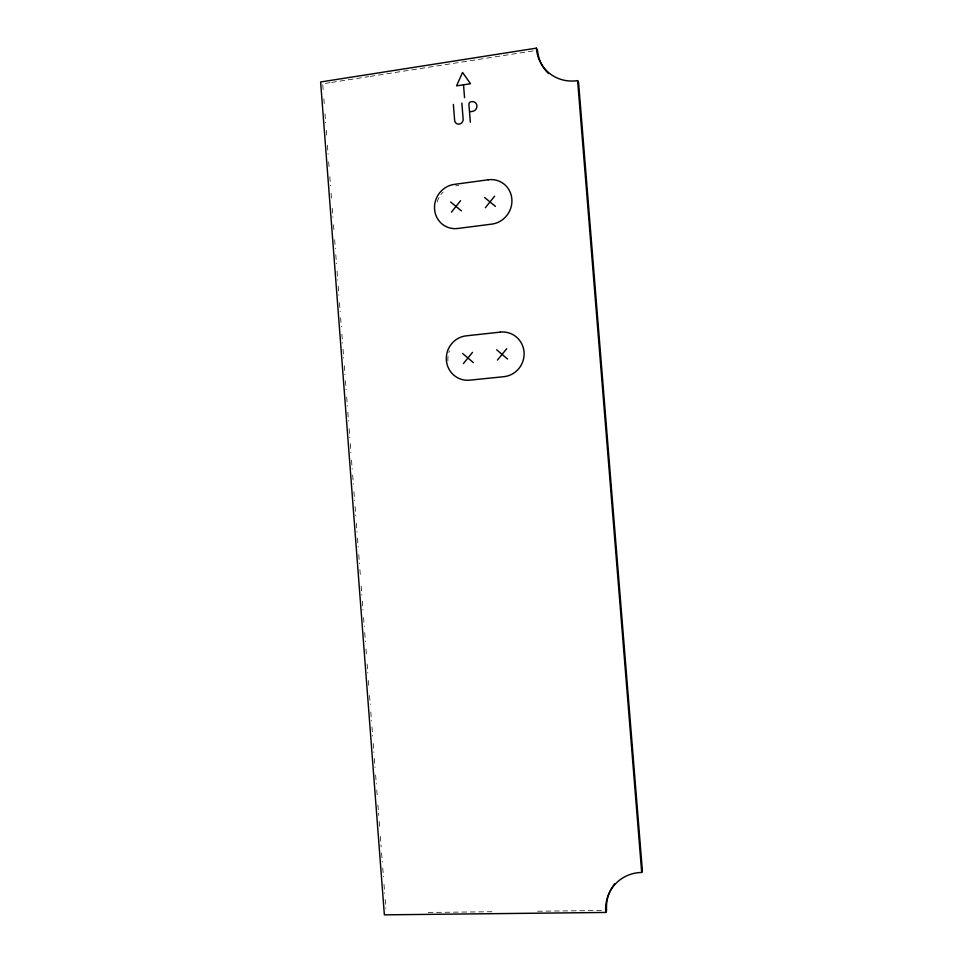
<?xml version="1.0" encoding="UTF-8"?>
<svg xmlns="http://www.w3.org/2000/svg" width="963" height="963" viewBox="0 0 963 963"><rect width="100%" height="100%" fill="white"/><g stroke="black" fill="none" stroke-linecap="round" stroke-linejoin="round"><path stroke-width="0.72" stroke-dasharray="4.82 3.61" d="M330.116 82.662L322.701 83.817L323.279 91.316M331.597 82.421L368.636 76.631M370.117 76.402L537.523 50.22M455.788 185.799L458.725 185.402M428.174 912.455L494.139 911.72M537.631 911.227L603.596 910.492M323.857 98.804L324.423 106.303M325 113.803L325.687 122.795M326.264 130.294L326.842 137.793M327.408 145.281L328.106 154.285M328.672 161.784L329.25 169.271M329.828 176.771L330.514 185.763M331.079 193.262L331.657 200.761M332.235 208.261L332.921 217.253M333.499 224.752L334.065 232.239M334.643 239.739L335.329 248.731M335.786 254.738L336.484 263.73M337.05 271.229L337.748 280.221M338.206 286.216L338.892 295.22M339.47 302.707L340.156 311.711M340.613 317.706L341.299 326.698M341.877 334.197L342.563 343.189M343.021 349.184L343.719 358.188M344.285 365.675L344.971 374.679M345.44 380.674L346.126 389.666M346.692 397.165L347.39 406.157M347.848 412.152L348.534 421.156M349.112 428.655L349.798 437.647M350.255 443.642L350.941 452.634M351.519 460.133L352.205 469.125M352.663 475.132L353.361 484.124M353.927 491.624L354.625 500.616M355.082 506.61L355.768 515.614M356.346 523.102L357.032 532.106M357.49 538.1L358.176 547.092M358.754 554.592L359.44 563.584M359.897 569.578L360.475 577.078M361.161 586.07L361.847 595.074M362.305 601.068L363.003 610.061M363.569 617.56L364.267 626.552M364.724 632.547L365.41 641.551M365.988 649.05L366.554 656.537M367.132 664.037L367.818 673.029M368.396 680.528L368.973 688.027M369.539 695.527L370.237 704.519M370.803 712.018L371.489 721.01M371.959 727.005L372.645 735.997M373.211 743.496L373.909 752.5M374.366 758.495L375.052 767.487M375.63 774.986L376.316 783.978M376.774 789.973L377.352 797.472M377.917 804.972L378.724 815.468M379.181 821.463L379.759 828.962M380.337 836.45L381.131 846.946M381.601 852.941L382.287 861.945M382.744 867.94L383.43 876.932M384.008 884.431L384.694 893.423M385.152 899.43L385.85 908.422M447.939 360.884A22.257 21.499 -70.2 0 1 449.384 350.917M437.13 201.965A22.414 21.198 -60.8 0 1 443.136 192.082"/><path stroke-width="1.44" d="M641.707 872.466L642.381 870.66L578.582 82.565L577.607 80.627A40.133 37.22 -49 0 1 536.367 48.15L320.619 81.975L384.369 914.85L605.751 912.455A40.928 38.147 45.6 0 1 641.707 872.466L577.607 80.627M605.751 912.455L606.594 910.468A40.735 37.978 45.5 0 1 614.779 883.721M451.442 212.161L460.567 200.677M485.388 207.719L494.621 196.163M463.347 363.641L472.52 352.362M497.45 360.066L506.731 348.714M463.034 84.876L456.546 85.863L462.553 72.454L470.51 83.733L463.528 84.792L464.539 97.624M469.992 111.732L472.544 111.359A5.008 4.671 -56.5 0 0 476.926 105.786A5.008 4.671 -56.5 0 0 471.774 101.633L471.051 101.741A2.432 2.275 -56.5 0 0 468.921 104.449L470.329 122.253M484.582 197.487L495.439 206.407M450.636 202.001L461.373 210.861M496.643 349.786L507.549 359.006M462.541 353.421L473.327 362.594M536.367 48.15L537.523 50.22A39.94 37.063 -48.9 0 0 548.597 73.561M461.879 103.113L463.143 119.123A4.478 4.177 -57.7 0 1 459.231 124.095A4.478 4.177 -57.7 0 1 454.632 120.363L453.368 104.389M488.253 179.78L454.259 184.39A22.51 21.294 -60.9 0 0 434.566 209.26A22.51 21.294 -60.9 0 0 457.738 228.484L491.768 224.126A22.679 21.499 -58.1 0 0 511.859 199.064A22.679 21.499 -58.1 0 0 488.253 179.78M500.327 332.115L466.188 335.846A22.366 21.595 -70.3 0 0 446.387 360.294A22.366 21.595 -70.3 0 0 469.667 380.168L503.854 376.689A22.522 21.824 -66.5 0 0 524.041 352.085A22.522 21.824 -66.5 0 0 500.327 332.115"/></g></svg>
